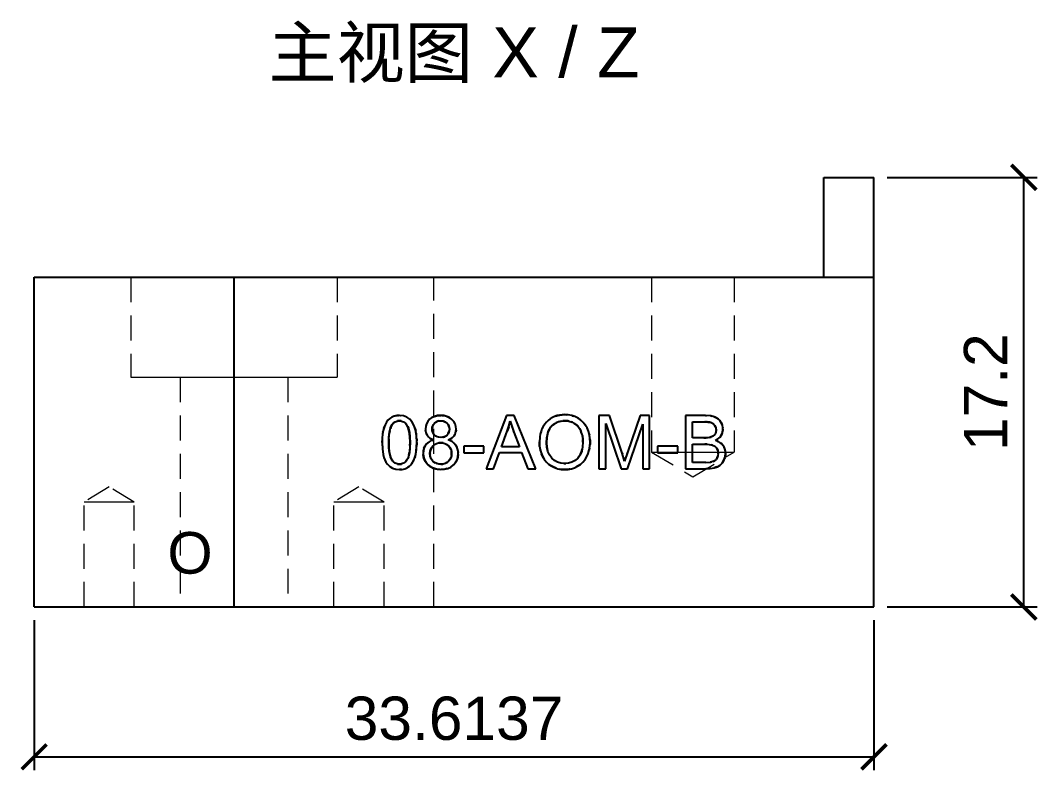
# Model space of a CAD drawing. Header units: millimetres. Extents: x 13 to 450, y 42 to 182.
# Drawn here: x 89.97 to 130.69, y 111.51 to 141.55 of the extents above; entities that cross this region are included whole.
import ezdxf
from ezdxf.enums import TextEntityAlignment as Align

# ---------------------------------------------------------------- set-up
doc = ezdxf.new("R2010")
doc.units = ezdxf.units.MM
doc.linetypes.add('WP_HIDDEN', pattern=[2.3, 1.5, -0.8])
for name, color, linetype, lineweight in [('ANNOTATIONS', 7, 'CONTINUOUS', 18), ('DIMENSIONS', 7, 'CONTINUOUS', 18), ('HIDDEN', 7, 'WP_HIDDEN', 13), ('VISIBLE', 7, 'CONTINUOUS', 25)]:
    doc.layers.add(name, color=color, linetype=linetype, lineweight=lineweight)
doc.styles.add('CJK', font='Arial Unicode.ttf')
doc.styles.add('OpenSansCondensed-Light', font='OpenSansCondensed-Light.ttf')
doc.dimstyles.new('EZDXF', dxfattribs={"dimtxt": 0.25, "dimasz": 0.175, "dimexe": 0.375, "dimexo": 0.125, "dimgap": 0.1, "dimtad": 1, "dimlfac": 100, "dimzin": 12, "dimdsep": 46, "dimtxsty": 'OpenSansCondensed-Light', "dimblk": 'ARCHTICK', "dimcen": 2.5, "dimazin": 3, "dimtfac": 0.5, "dimtmove": 2, "dimatfit": 3})

# ---------------------------------------------------------------- blocks, each defined once
blk = doc.blocks.new('_ARCHTICK')
at = {"color": 0, "linetype": 'BYBLOCK', "const_width": 0.15}
blk.add_lwpolyline([(-0.5, -0.5), (0.5, 0.5)], dxfattribs=at)

msp = doc.modelspace()

# ---------------------------------------------------------------- linework, layer by layer
at = {"layer": 'HIDDEN', "ltscale": 0.666667}
for p, q in [((90.52648, 131.26667), (106.52648, 131.26667)), ((94.40148, 131.26667), (94.40148, 127.26667)), ((102.65148, 131.26667), (102.65148, 127.26667)), ((106.52648, 131.26667), (124.14019, 131.26667)), ((106.52648, 118.06667), (106.52648, 131.26667)), ((115.24019, 131.26667), (115.24019, 124.26667)), ((118.54019, 131.26667), (118.54019, 124.26667)), ((122.14019, 131.26667), (124.14019, 131.26667)), ((96.37648, 127.26667), (96.37648, 118.06667)), ((100.67648, 127.26667), (100.67648, 118.06667)), ((115.24019, 124.26667), (116.89019, 123.27525)), ((116.89019, 123.27525), (118.54019, 124.26667)), ((93.52648, 122.87053), (92.52148, 122.26667)), ((94.53148, 122.26667), (93.52648, 122.87053)), ((103.52648, 122.87053), (102.52148, 122.26667)), ((104.53148, 122.26667), (103.52648, 122.87053)), ((92.52148, 118.06667), (92.52148, 122.26667)), ((94.53148, 118.06667), (94.53148, 122.26667)), ((102.52148, 118.06667), (102.52148, 122.26667)), ((104.53148, 118.06667), (104.53148, 122.26667)), ((90.52648, 118.06667), (106.52648, 118.06667)), ((106.52648, 118.06667), (124.14019, 118.06667))]:
    msp.add_line(p, q, dxfattribs=at)
for points in [[(94.40148, 131.26667), (94.5049, 131.26667), (94.80998, 131.26667), (95.30142, 131.26667), (95.95458, 131.26667), (96.73671, 131.26667), (97.60858, 131.26667), (98.52648, 131.26667), (99.44438, 131.26667), (100.31625, 131.26667), (101.09837, 131.26667), (101.75153, 131.26667), (102.24298, 131.26667), (102.54806, 131.26667), (102.65148, 131.26667)], [(115.24019, 131.26667), (115.28156, 131.26667), (115.40359, 131.26667), (115.60017, 131.26667), (115.86143, 131.26667), (116.17428, 131.26667), (116.52303, 131.26667), (116.89019, 131.26667), (117.25735, 131.26667), (117.6061, 131.26667), (117.91895, 131.26667), (118.18021, 131.26667), (118.37679, 131.26667), (118.49882, 131.26667), (118.54019, 131.26667)], [(94.40148, 127.26667), (94.5049, 127.26667), (94.80998, 127.26667), (95.30142, 127.26667), (95.95458, 127.26667), (96.73671, 127.26667), (97.60858, 127.26667), (98.52648, 127.26667), (99.44438, 127.26667), (100.31625, 127.26667), (101.09837, 127.26667), (101.75153, 127.26667), (102.24298, 127.26667), (102.54806, 127.26667), (102.65148, 127.26667)], [(96.37648, 127.26667), (96.43038, 127.26667), (96.5894, 127.26667), (96.84554, 127.26667), (97.18598, 127.26667), (97.59363, 127.26667), (98.04806, 127.26667), (98.52648, 127.26667), (99.0049, 127.26667), (99.45933, 127.26667), (99.86698, 127.26667), (100.20742, 127.26667), (100.46356, 127.26667), (100.62257, 127.26667), (100.67648, 127.26667)], [(104.54588, 125.30046), (104.62031, 125.45123)], [(104.62477, 125.45826), (104.68812, 125.54245), (104.76128, 125.61294)], [(104.76128, 125.61294), (104.87298, 125.68265), (105.00252, 125.72423)], [(105.06493, 125.51361), (104.96496, 125.47395), (104.88082, 125.40103)], [(105.05708, 125.73272), (105.07748, 125.73477)], [(105.10587, 125.73669), (105.14632, 125.73766)], [(105.14632, 125.73766), (105.19329, 125.73632)], [(105.1998, 125.73591), (105.22839, 125.73345)], [(105.42433, 125.38089), (105.33037, 125.4667), (105.2782, 125.49473), (105.22257, 125.51285)], [(105.22856, 125.73343), (105.34349, 125.71085), (105.44652, 125.66878)], [(105.44652, 125.66878), (105.51232, 125.62759)], [(105.52745, 125.61618), (105.60005, 125.54828)], [(105.6597, 125.47009), (105.74082, 125.31132)], [(106.18759, 125.18947), (106.19801, 125.30087), (106.22928, 125.40302), (106.2814, 125.49593), (106.35436, 125.57959)], [(106.35436, 125.57959), (106.41741, 125.63098)], [(106.55304, 125.42731), (106.4906, 125.34596)], [(106.80103, 125.52303), (106.7075, 125.51249)], [(106.79813, 125.73766), (106.83864, 125.73678)], [(106.90555, 125.50915), (106.80103, 125.52303)], [(106.98563, 125.47427), (106.93284, 125.5001)], [(107.18353, 125.62761), (107.24626, 125.57596)], [(107.24626, 125.57596), (107.32049, 125.49071), (107.37351, 125.39668), (107.40533, 125.29385), (107.41593, 125.18222)], [(109.57968, 125.50563), (109.52015, 125.26536)], [(109.64082, 125.31267), (109.59798, 125.4441)], [(111.03136, 125.46719), (111.10912, 125.5409), (111.19262, 125.60422), (111.28186, 125.65713), (111.37685, 125.69966)], [(111.68591, 125.52058), (111.61916, 125.51104)], [(111.84624, 125.76393), (111.96956, 125.74845)], [(111.91623, 125.50996), (111.89754, 125.51346)], [(112.01713, 125.48146), (111.93472, 125.50596)], [(111.96956, 125.74845), (112.07765, 125.72227)], [(112.14586, 125.41789), (112.07056, 125.45914)], [(112.11183, 125.71126), (112.20591, 125.67351), (112.29596, 125.62599)], [(112.36937, 125.57767), (112.47799, 125.48499)], [(112.51615, 125.44437), (112.51616, 125.44435)], [(117.37787, 125.47713), (117.3007, 125.47807)], [(117.4059, 125.47625), (117.39097, 125.47676)], [(117.42268, 125.47555), (117.42268, 125.47555)], [(117.43866, 125.72835), (117.6107, 125.71297)], [(117.4632, 125.47326), (117.44365, 125.47448)], [(117.49001, 125.47119), (117.49, 125.47119)], [(117.5773, 125.45976), (117.57135, 125.46085)], [(117.65336, 125.70496), (117.74295, 125.68013)], [(117.86879, 125.61721), (117.91489, 125.58185)], [(117.92721, 125.57082), (117.95377, 125.54428)], [(104.45373, 124.71788), (104.463, 124.90188), (104.48335, 125.06485)], [(104.48463, 125.07227), (104.51815, 125.2185)], [(104.7451, 125.03252), (104.72434, 124.79872)], [(104.7859, 125.21809), (104.7615, 125.12449)], [(105.74082, 125.31131), (105.76958, 125.23096)], [(105.80167, 125.11116), (105.81754, 125.0204)], [(106.18939, 125.14378), (106.18759, 125.18947)], [(106.22507, 124.99759), (106.19743, 125.08592)], [(106.45443, 125.19818), (106.46165, 125.12005)], [(106.4642, 125.10807), (106.50193, 125.01421)], [(106.47952, 125.32319), (106.46699, 125.2886)], [(107.0512, 124.95091), (107.10083, 125.01247)], [(107.13907, 125.10534), (107.14764, 125.18367)], [(107.14764, 125.18367), (107.13951, 125.26209)], [(107.40629, 125.08272), (107.38045, 124.99974), (107.33834, 124.92481)], [(107.41593, 125.18222), (107.41444, 125.14195)], [(109.71128, 125.11594), (109.65595, 125.26891)], [(110.74754, 124.67918), (110.76208, 124.86925), (110.79729, 125.04261), (110.85316, 125.19927), (110.92969, 125.33921)], [(112.40255, 125.11769), (112.3313, 125.2424)], [(112.46624, 124.91821), (112.43702, 125.02896)], [(112.57594, 125.36896), (112.65634, 125.23371)], [(112.65634, 125.23371), (112.70764, 125.11208), (112.74533, 124.98305)], [(117.76913, 125.33812), (117.70802, 125.40552)], [(117.7655, 124.96614), (117.80354, 125.04067), (117.81938, 125.13059)], [(117.81937, 125.17294), (117.80144, 125.27018)], [(118.0617, 125.3702), (118.09067, 125.26417)], [(118.08367, 125.07274), (118.06627, 125.01632)], [(118.09387, 125.13072), (118.0887, 125.0962)], [(118.09224, 125.25354), (118.09688, 125.18512)], [(104.66339, 123.7871), (104.61411, 123.85866), (104.5714, 123.94064), (104.50568, 124.13588), (104.46625, 124.37281), (104.45311, 124.65144)], [(105.82337, 124.97508), (105.8373, 124.7819)], [(105.83902, 124.71537), (105.83953, 124.65144)], [(106.23764, 124.97149), (106.23307, 124.98043)], [(106.25302, 124.61779), (106.27594, 124.63908)], [(106.43414, 124.78701), (106.3378, 124.8489), (106.2659, 124.92553)], [(106.2992, 124.65805), (106.36459, 124.70051), (106.43861, 124.73433)], [(106.55159, 124.95164), (106.61527, 124.90273)], [(106.71758, 124.63666), (106.63068, 124.61323), (106.55291, 124.5722)], [(106.62413, 124.89775), (106.69389, 124.86988)], [(106.69852, 124.86864), (106.80393, 124.85592)], [(106.80393, 124.85592), (106.88211, 124.86298)], [(107.0053, 124.59582), (106.89564, 124.63341)], [(106.89798, 124.86637), (106.91551, 124.87101)], [(106.95123, 124.88373), (106.96371, 124.88934)], [(107.17037, 124.78546), (107.10268, 124.75586)], [(107.10268, 124.75586), (107.16111, 124.7342)], [(107.18189, 124.7251), (107.25501, 124.68571), (107.31901, 124.63868)], [(107.3022, 124.88102), (107.25041, 124.83502), (107.18873, 124.79518)], [(112.45845, 124.3702), (112.48233, 124.51009), (112.49029, 124.66449)], [(112.48669, 124.76692), (112.46635, 124.91769)], [(112.75294, 124.94807), (112.77756, 124.75707)], [(117.42915, 124.83743), (117.55443, 124.84912)], [(117.61879, 124.86502), (117.69102, 124.89833)], [(117.6936, 124.89994), (117.7655, 124.96614)], [(117.84873, 124.76091), (117.79958, 124.7341)], [(117.79958, 124.7341), (117.84724, 124.71841)], [(117.99015, 124.88194), (117.93312, 124.82231), (117.8638, 124.77026)], [(117.91074, 124.6913), (117.99272, 124.6421)], [(105.54692, 124.25534), (105.56933, 124.52663)], [(105.80913, 124.23787), (105.77538, 124.08821)], [(105.82903, 124.39451), (105.81127, 124.25072)], [(105.8382, 124.55535), (105.82903, 124.39452)], [(106.10202, 124.21782), (106.10435, 124.27798)], [(106.10307, 124.17725), (106.10202, 124.21782)], [(106.11474, 124.35392), (106.12949, 124.41219)], [(106.16664, 124.50152), (106.20716, 124.56515)], [(107.23013, 124.28683), (107.205, 124.37923)], [(107.45029, 124.46527), (107.48226, 124.37686), (107.49956, 124.28054)], [(107.50184, 124.25101), (107.50295, 124.21057)], [(107.50295, 124.21057), (107.50185, 124.16999)], [(110.77826, 124.36273), (110.75574, 124.49145)], [(110.82727, 124.20338), (110.78233, 124.34577)], [(111.07437, 124.33726), (111.10389, 124.24995), (111.14197, 124.16939), (111.18861, 124.0956), (111.24382, 124.02857)], [(112.74436, 124.34225), (112.70445, 124.20948), (112.64981, 124.0844)], [(112.778, 124.57773), (112.76086, 124.42338)], [(114.22341, 124.09592), (114.25997, 124.20414)], [(115.24019, 124.26667), (115.28156, 124.26667), (115.40359, 124.26667), (115.60017, 124.26667), (115.86143, 124.26667), (116.17428, 124.26667), (116.52303, 124.26667), (116.89019, 124.26667), (117.25735, 124.26667), (117.6061, 124.26667), (117.91895, 124.26667), (118.18021, 124.26667), (118.37679, 124.26667), (118.49882, 124.26667), (118.54019, 124.26667)], [(117.6231, 124.5638), (117.47113, 124.58208)], [(117.76909, 124.50465), (117.67849, 124.5492)], [(117.84744, 124.42593), (117.8031, 124.47723)], [(117.89245, 124.10348), (117.9079, 124.19856)], [(117.90654, 124.25935), (117.89347, 124.32922)], [(118.09616, 124.54122), (118.15343, 124.44561), (118.18799, 124.33919)], [(118.18799, 124.33919), (118.19118, 124.32252)], [(104.86822, 123.92266), (104.96116, 123.83679), (105.01252, 123.80864), (105.06713, 123.79035)], [(105.22551, 123.79039), (105.28015, 123.80876), (105.33152, 123.83704), (105.42449, 123.92334)], [(105.47114, 123.99204), (105.50284, 124.06561), (105.52852, 124.15626)], [(105.62911, 123.79084), (105.53281, 123.69211)], [(105.76267, 124.04742), (105.71795, 123.93579)], [(106.2949, 123.75302), (106.24028, 123.81235)], [(106.37244, 124.17197), (106.37987, 124.12277)], [(106.3856, 124.09846), (106.42325, 124.00029)], [(106.42325, 124.00029), (106.46115, 123.9399)], [(106.5806, 123.83858), (106.6351, 123.81301)], [(106.64729, 123.80842), (106.70539, 123.79177)], [(106.8845, 123.78712), (106.99167, 123.81782)], [(107.17255, 123.97356), (107.20897, 124.04699), (107.23012, 124.12861)], [(107.3648, 123.81142), (107.31007, 123.7523)], [(110.94963, 123.97042), (110.91138, 124.02915)], [(111.12677, 123.78215), (111.04327, 123.85779), (110.96989, 123.94278)], [(111.27234, 123.99958), (111.36987, 123.92066), (111.47727, 123.86248), (111.59452, 123.82505), (111.72165, 123.80836)], [(111.8029, 123.80834), (111.93223, 123.82511), (112.05099, 123.8629), (112.15917, 123.92171), (112.25678, 124.00153)], [(112.64981, 124.0844), (112.59268, 123.98639), (112.52667, 123.89848), (112.4518, 123.82069), (112.36806, 123.753)], [(114.07349, 124.18549), (114.08552, 124.14893)], [(114.08553, 124.14891), (114.11655, 124.0538)], [(114.12295, 124.03398), (114.16241, 123.90892)], [(114.17578, 123.9511), (114.20431, 124.03854)], [(117.63554, 123.87219), (117.70798, 123.8958)], [(117.8048, 123.95776), (117.84936, 124.01184)], [(118.04269, 123.80007), (117.98086, 123.74359)], [(118.07827, 123.84374), (118.05346, 123.81229)], [(118.16572, 124.01091), (118.13676, 123.94155)], [(118.19336, 124.12562), (118.17105, 124.02704)], [(105.14632, 123.56667), (105.00084, 123.58044), (104.87186, 123.62178), (104.75938, 123.69066), (104.66339, 123.7871)], [(105.26464, 123.57551), (105.2319, 123.57117)], [(105.46788, 123.64665), (105.37199, 123.60218), (105.26467, 123.57552)], [(106.80248, 123.56667), (106.7619, 123.56746)], [(107.31007, 123.7523), (107.19612, 123.66505), (107.06416, 123.60526)], [(111.54695, 123.58718), (111.42623, 123.61895)], [(111.92624, 123.57844), (111.90414, 123.5754)], [(112.20143, 123.65881), (112.09494, 123.61784), (111.98501, 123.58883)], [(117.59682, 123.61227), (117.48481, 123.60438)], [(117.7481, 123.63845), (117.61565, 123.61441)], [(117.98086, 123.74359), (117.85735, 123.67431)], [(94.53148, 122.26667), (94.50628, 122.26667), (94.43195, 122.26667), (94.31222, 122.26667), (94.15309, 122.26667), (93.96253, 122.26667), (93.75011, 122.26667), (93.52648, 122.26667), (93.30285, 122.26667), (93.09043, 122.26667), (92.89987, 122.26667), (92.74074, 122.26667), (92.62101, 122.26667), (92.54668, 122.26667), (92.52148, 122.26667)], [(104.53148, 122.26667), (104.50628, 122.26667), (104.43195, 122.26667), (104.31222, 122.26667), (104.15309, 122.26667), (103.96253, 122.26667), (103.75011, 122.26667), (103.52648, 122.26667), (103.30285, 122.26667), (103.09043, 122.26667), (102.89987, 122.26667), (102.74074, 122.26667), (102.62101, 122.26667), (102.54668, 122.26667), (102.52148, 122.26667)], [(94.53148, 118.06667), (94.50628, 118.06667), (94.43195, 118.06667), (94.31222, 118.06667), (94.15309, 118.06667), (93.96253, 118.06667), (93.75011, 118.06667), (93.52648, 118.06667), (93.30285, 118.06667), (93.09043, 118.06667), (92.89987, 118.06667), (92.74074, 118.06667), (92.62101, 118.06667), (92.54668, 118.06667), (92.52148, 118.06667)], [(96.37648, 118.06667), (96.43038, 118.06667), (96.5894, 118.06667), (96.84554, 118.06667), (97.18598, 118.06667), (97.59363, 118.06667), (98.04806, 118.06667), (98.52648, 118.06667), (99.0049, 118.06667), (99.45933, 118.06667), (99.86698, 118.06667), (100.20742, 118.06667), (100.46356, 118.06667), (100.62257, 118.06667), (100.67648, 118.06667)], [(104.53148, 118.06667), (104.50628, 118.06667), (104.43195, 118.06667), (104.31222, 118.06667), (104.15309, 118.06667), (103.96253, 118.06667), (103.75011, 118.06667), (103.52648, 118.06667), (103.30285, 118.06667), (103.09043, 118.06667), (102.89987, 118.06667), (102.74074, 118.06667), (102.62101, 118.06667), (102.54668, 118.06667), (102.52148, 118.06667)]]:
    msp.add_lwpolyline(points, dxfattribs=at)
at = {"layer": 'VISIBLE'}
for p, q in [((122.14019, 131.26667), (122.14019, 135.26667)), ((122.14019, 135.26667), (124.14019, 135.26667)), ((124.14019, 131.26667), (124.14019, 135.26667)), ((90.52648, 118.06667), (90.52648, 131.26667)), ((90.52648, 131.26667), (98.52648, 131.26667)), ((98.52648, 131.26667), (124.14019, 131.26667)), ((98.52648, 118.06667), (98.52648, 131.26667)), ((124.14019, 118.06667), (124.14019, 131.26667)), ((109.43465, 125.72896), (108.61817, 123.60292)), ((109.73775, 125.72896), (109.43465, 125.72896)), ((110.60789, 123.60292), (109.73775, 125.72896)), ((113.55766, 125.72896), (113.13419, 125.72896)), ((113.13419, 125.72896), (113.13419, 123.60292)), ((114.06089, 124.22362), (113.55766, 125.72896)), ((114.78455, 125.72896), (114.27552, 124.24973)), ((115.16306, 125.72896), (114.78455, 125.72896)), ((115.16306, 123.60292), (115.16306, 125.72896)), ((117.39207, 125.72896), (116.59444, 125.72896)), ((116.59444, 125.72896), (116.59444, 123.60292)), ((116.87579, 124.83562), (116.87579, 125.47807)), ((116.87579, 125.47807), (117.3007, 125.47807)), ((109.23162, 124.47596), (109.46511, 125.09956)), ((109.7305, 125.06475), (109.95239, 124.47596)), ((113.40539, 123.60292), (113.40539, 125.41281)), ((113.40539, 125.41281), (114.02028, 123.60292)), ((114.27407, 123.60292), (114.89187, 125.38236)), ((114.89187, 125.38236), (114.89187, 123.60292)), ((117.33551, 124.83562), (116.87579, 124.83562)), ((108.52971, 124.50352), (107.72773, 124.50352)), ((107.72773, 124.50352), (107.72773, 124.24102)), ((107.72773, 124.24102), (108.52971, 124.24102)), ((108.52971, 124.24102), (108.52971, 124.50352)), ((108.91692, 123.60292), (109.15041, 124.24682)), ((109.15041, 124.24682), (110.0394, 124.24682)), ((109.95239, 124.47596), (109.23162, 124.47596)), ((110.0394, 124.24682), (110.28739, 123.60292)), ((116.28409, 124.50352), (115.48212, 124.50352)), ((115.48212, 124.50352), (115.48212, 124.24102)), ((115.48212, 124.24102), (116.28409, 124.24102)), ((116.28409, 124.24102), (116.28409, 124.50352)), ((116.87579, 123.85381), (116.87579, 124.58473)), ((116.87579, 124.58473), (117.36742, 124.58473)), ((117.40512, 123.85381), (116.87579, 123.85381)), ((108.61817, 123.60292), (108.91692, 123.60292)), ((110.28739, 123.60292), (110.60789, 123.60292)), ((113.13419, 123.60292), (113.40539, 123.60292)), ((114.02028, 123.60292), (114.27407, 123.60292)), ((114.89187, 123.60292), (115.16306, 123.60292)), ((116.59444, 123.60292), (117.40512, 123.60292)), ((90.52648, 118.06667), (98.52648, 118.06667)), ((98.52648, 118.06667), (124.14019, 118.06667))]:
    msp.add_line(p, q, dxfattribs=at)
for points in [[(104.76128, 125.61294), (104.68877, 125.54318), (104.62617, 125.46044), (104.57352, 125.36527), (104.5307, 125.25836)], [(104.62031, 125.45123), (104.62477, 125.45826)], [(105.14632, 125.73766), (105.03649, 125.73005), (104.93527, 125.70688), (104.84335, 125.66785), (104.76128, 125.61294)], [(104.85627, 125.3693), (104.91417, 125.43565), (104.98157, 125.48343), (105.05817, 125.51209), (105.14342, 125.52158)], [(105.00252, 125.72423), (105.05708, 125.73272)], [(105.14342, 125.52158), (105.06493, 125.51361)], [(105.07748, 125.73477), (105.10587, 125.73669)], [(105.22257, 125.51285), (105.14342, 125.52158)], [(105.14342, 125.52158), (105.23135, 125.51071), (105.31187, 125.478), (105.38443, 125.42378), (105.44869, 125.349)], [(105.44652, 125.66878), (105.30639, 125.72056), (105.14632, 125.73766)], [(105.19329, 125.73632), (105.1998, 125.73591)], [(105.22839, 125.73345), (105.22856, 125.73343)], [(105.6597, 125.47009), (105.56447, 125.58455), (105.44652, 125.66878)], [(105.51232, 125.62759), (105.52745, 125.61618)], [(105.60005, 125.54828), (105.6597, 125.47009)], [(105.79167, 125.15394), (105.73514, 125.32523), (105.6597, 125.47009)], [(106.35436, 125.57959), (106.28158, 125.49618), (106.22924, 125.40294), (106.19792, 125.30043), (106.18759, 125.18947)], [(106.79813, 125.73766), (106.66878, 125.72814), (106.55085, 125.69891), (106.4457, 125.64939), (106.35436, 125.57959)], [(106.41741, 125.63098), (106.49864, 125.67765), (106.58917, 125.71099), (106.68901, 125.73099), (106.79813, 125.73766)], [(106.45443, 125.19818), (106.46059, 125.2625), (106.47911, 125.32223), (106.50998, 125.37721), (106.55304, 125.42731)], [(106.55304, 125.42731), (106.60558, 125.46922), (106.66455, 125.49918), (106.72978, 125.51709), (106.80103, 125.52303)], [(106.7075, 125.51249), (106.62461, 125.48059), (106.55304, 125.42731)], [(107.24626, 125.57596), (107.15364, 125.64731), (107.04734, 125.69797), (106.92839, 125.7279), (106.79813, 125.73766)], [(106.80103, 125.52303), (106.87175, 125.51695), (106.93667, 125.49861), (106.99557, 125.46798), (107.0483, 125.42514)], [(106.83864, 125.73678), (106.93637, 125.7266), (107.02643, 125.70501), (107.10881, 125.67201), (107.18353, 125.62761)], [(106.93284, 125.5001), (106.90555, 125.50915)], [(107.0483, 125.42514), (106.98563, 125.47427)], [(107.13951, 125.26209), (107.10656, 125.34943), (107.0483, 125.42514)], [(107.0483, 125.42514), (107.09174, 125.37337), (107.12283, 125.31576), (107.14146, 125.25246), (107.14764, 125.18367)], [(107.41593, 125.18222), (107.40539, 125.29354), (107.37347, 125.39677), (107.32022, 125.49109), (107.24626, 125.57596)], [(109.46511, 125.09956), (109.53067, 125.30164), (109.57968, 125.50563)], [(109.59798, 125.4441), (109.57968, 125.50563)], [(109.57968, 125.50563), (109.7305, 125.06475)], [(111.03136, 125.46719), (110.96236, 125.38558), (110.90303, 125.29638), (110.85355, 125.20015), (110.81391, 125.09757), (110.78387, 124.98937), (110.76307, 124.87631), (110.74711, 124.63839)], [(110.92969, 125.33921), (111.03136, 125.46719)], [(111.76517, 125.76667), (111.55535, 125.74879), (111.45575, 125.72585), (111.36044, 125.69322), (111.26993, 125.65084), (111.18469, 125.59882), (111.10509, 125.53746), (111.03136, 125.46719)], [(111.25252, 125.31927), (111.36491, 125.40872), (111.4888, 125.47321), (111.62317, 125.51178), (111.76662, 125.52448)], [(111.61916, 125.51104), (111.51885, 125.4844), (111.4243, 125.44356), (111.33552, 125.38851), (111.25252, 125.31927)], [(111.37685, 125.69966), (111.56176, 125.74991), (111.76517, 125.76667)], [(111.76662, 125.52448), (111.68591, 125.52058)], [(112.29596, 125.62599), (112.17363, 125.68775), (112.04395, 125.73179), (111.90756, 125.75802), (111.76517, 125.76667)], [(111.76517, 125.76667), (111.84624, 125.76393)], [(111.89754, 125.51346), (111.76662, 125.52448)], [(111.76662, 125.52448), (111.86876, 125.51787), (111.96622, 125.49793), (112.05868, 125.46458), (112.14586, 125.41789)], [(111.93472, 125.50596), (111.91623, 125.50996)], [(111.96956, 125.74845), (111.96956, 125.74845)], [(112.07056, 125.45914), (112.01713, 125.48146)], [(112.07765, 125.72227), (112.11183, 125.71126)], [(112.3313, 125.2424), (112.24717, 125.33935), (112.14586, 125.41789)], [(112.14586, 125.41789), (112.2254, 125.35903), (112.2948, 125.2892), (112.35387, 125.20863), (112.40255, 125.11769)], [(112.65634, 125.23371), (112.58763, 125.35212), (112.50446, 125.45736), (112.40706, 125.54878), (112.29596, 125.62599)], [(112.29596, 125.62599), (112.36937, 125.57767)], [(112.47799, 125.48499), (112.51615, 125.44437)], [(112.51616, 125.44435), (112.57594, 125.36896)], [(117.3007, 125.47807), (117.493, 125.47092), (117.62411, 125.44834)], [(117.39097, 125.47676), (117.37787, 125.47713)], [(117.78291, 125.66443), (117.70151, 125.69316), (117.60877, 125.71329), (117.39207, 125.72896)], [(117.39207, 125.72896), (117.43866, 125.72835)], [(117.42268, 125.47555), (117.4059, 125.47625)], [(117.44365, 125.47448), (117.42268, 125.47555)], [(117.49, 125.47119), (117.4632, 125.47326)], [(117.57135, 125.46085), (117.49001, 125.47119)], [(117.62411, 125.44834), (117.5773, 125.45976)], [(117.6107, 125.71297), (117.65336, 125.70496)], [(117.70802, 125.40552), (117.62411, 125.44834)], [(117.62411, 125.44834), (117.70747, 125.40594), (117.76913, 125.33812)], [(117.74295, 125.68013), (117.78291, 125.66443)], [(118.01349, 125.46574), (117.96783, 125.52844), (117.91411, 125.58253), (117.85241, 125.62787), (117.78291, 125.66443)], [(117.78291, 125.66443), (117.86879, 125.61721)], [(117.91489, 125.58185), (117.92721, 125.57082)], [(117.95377, 125.54428), (118.01349, 125.46574)], [(118.09688, 125.18512), (118.09165, 125.2577), (118.07597, 125.32874), (118.04987, 125.39812), (118.01349, 125.46574)], [(118.01349, 125.46574), (118.0617, 125.3702)], [(104.5307, 125.25836), (104.49547, 125.12829), (104.47136, 124.98251), (104.45753, 124.82296), (104.45311, 124.65144)], [(104.48335, 125.06485), (104.48463, 125.07227)], [(104.51815, 125.2185), (104.5307, 125.25836)], [(104.5307, 125.25836), (104.54588, 125.30046)], [(104.7214, 124.65144), (104.72817, 124.86947), (104.75059, 125.06728), (104.79215, 125.23709), (104.8212, 125.30853), (104.85627, 125.3693)], [(104.7615, 125.12449), (104.7451, 125.03252)], [(104.85627, 125.3693), (104.81788, 125.30153), (104.7859, 125.21809)], [(104.88082, 125.40103), (104.85627, 125.3693)], [(105.44869, 125.349), (105.42433, 125.38089)], [(105.57124, 124.65144), (105.56358, 124.89191), (105.5406, 125.08832), (105.50231, 125.24069), (105.44869, 125.349)], [(105.44869, 125.349), (105.48082, 125.29332), (105.50733, 125.2259), (105.54503, 125.06165), (105.56519, 124.86725), (105.57124, 124.65144)], [(105.74082, 125.31132), (105.74082, 125.31131)], [(105.76958, 125.23096), (105.79167, 125.15394)], [(105.83953, 124.65144), (105.82816, 124.92884), (105.79167, 125.15394)], [(105.79167, 125.15394), (105.80167, 125.11116)], [(105.81754, 125.0204), (105.82337, 124.97508)], [(106.18759, 125.18947), (106.19244, 125.11566), (106.20707, 125.04695), (106.23156, 124.98353), (106.2659, 124.92553)], [(106.19743, 125.08592), (106.18939, 125.14378)], [(106.46699, 125.2886), (106.45443, 125.19818)], [(106.55159, 124.95164), (106.50903, 125.00302), (106.47863, 125.06137), (106.46045, 125.12651), (106.45443, 125.19818)], [(106.46165, 125.12005), (106.4642, 125.10807)], [(106.4906, 125.34596), (106.47952, 125.32319)], [(106.50193, 125.01421), (106.55159, 124.95164)], [(107.14764, 125.18367), (107.14163, 125.11757), (107.12354, 125.05663), (107.09336, 125.00104), (107.0512, 124.95091)], [(107.10083, 125.01247), (107.13907, 125.10534)], [(107.33834, 124.92481), (107.37234, 124.98206), (107.39661, 125.04414), (107.41112, 125.11091), (107.41593, 125.18222)], [(107.41444, 125.14195), (107.40629, 125.08272)], [(109.52015, 125.26536), (109.46511, 125.09956)], [(109.65595, 125.26891), (109.64082, 125.31267)], [(109.7305, 125.06475), (109.71128, 125.11594)], [(111.25252, 125.31927), (111.20204, 125.26367), (111.1583, 125.19949), (111.091, 125.04536), (111.05062, 124.85687), (111.03716, 124.63404)], [(111.03716, 124.63404), (111.04871, 124.84168), (111.08616, 125.02947), (111.11584, 125.11392), (111.15333, 125.19091), (111.19888, 125.25961), (111.25252, 125.31927)], [(112.43702, 125.02896), (112.40255, 125.11769)], [(112.40255, 125.11769), (112.44135, 125.01544), (112.46875, 124.90552), (112.48497, 124.78837), (112.49029, 124.66449)], [(112.78034, 124.66304), (112.77281, 124.81616), (112.74987, 124.96278), (112.71111, 125.10219), (112.65634, 125.23371)], [(117.81989, 125.15177), (117.80634, 125.04971), (117.7655, 124.96614)], [(117.80144, 125.27018), (117.76913, 125.33812)], [(117.76913, 125.33812), (117.80722, 125.25119), (117.81989, 125.15177)], [(117.81989, 125.15177), (117.81937, 125.17294)], [(117.81938, 125.13059), (117.81989, 125.15177)], [(118.02292, 124.92843), (118.07837, 125.05271), (118.09688, 125.18512)], [(118.06627, 125.01632), (118.02292, 124.92843)], [(118.0887, 125.0962), (118.08367, 125.07274)], [(118.09067, 125.26417), (118.09224, 125.25354)], [(118.09688, 125.18512), (118.09387, 125.13072)], [(104.45311, 124.65144), (104.45373, 124.71788)], [(104.45311, 124.65144), (104.46374, 124.39895), (104.4989, 124.1651), (104.52732, 124.05753), (104.56386, 123.95777), (104.60909, 123.86717), (104.66339, 123.7871)], [(104.72434, 124.79872), (104.7214, 124.65144)], [(104.7214, 124.65144), (104.72906, 124.41156), (104.75204, 124.21546), (104.79033, 124.06314), (104.84395, 123.9546)], [(104.84395, 123.9546), (104.81185, 124.01039), (104.78535, 124.07783), (104.74764, 124.24192), (104.72746, 124.436), (104.7214, 124.65144)], [(105.57124, 124.65144), (105.56517, 124.43638), (105.54497, 124.24262), (105.50726, 124.07869), (105.48077, 124.01122), (105.44869, 123.95533)], [(105.56933, 124.52663), (105.57124, 124.65144)], [(105.76267, 124.04742), (105.79754, 124.17716), (105.82143, 124.32229), (105.83515, 124.48097), (105.83953, 124.65144)], [(105.8373, 124.7819), (105.83902, 124.71537)], [(105.83953, 124.65144), (105.8382, 124.55535)], [(106.50664, 124.75586), (106.41575, 124.7252), (106.33525, 124.68321), (106.26561, 124.62983), (106.20716, 124.56515)], [(106.20716, 124.56515), (106.25302, 124.61779)], [(106.23307, 124.98043), (106.22507, 124.99759)], [(106.2659, 124.92553), (106.23764, 124.97149)], [(106.2659, 124.92553), (106.31066, 124.87326), (106.36588, 124.82755), (106.43132, 124.78843), (106.50664, 124.75586)], [(106.27594, 124.63908), (106.2992, 124.65805)], [(106.50664, 124.75586), (106.43414, 124.78701)], [(106.43861, 124.73433), (106.50664, 124.75586)], [(106.49141, 124.52092), (106.55596, 124.57425), (106.62858, 124.6124), (106.70896, 124.6352), (106.79668, 124.64274)], [(106.80393, 124.85592), (106.73034, 124.86184), (106.66358, 124.87973), (106.60393, 124.90968), (106.55159, 124.95164)], [(106.61527, 124.90273), (106.62413, 124.89775)], [(106.69389, 124.86988), (106.69852, 124.86864)], [(106.79668, 124.64274), (106.71758, 124.63666)], [(106.89564, 124.63341), (106.79668, 124.64274)], [(106.79668, 124.64274), (106.88656, 124.63511), (106.96912, 124.61205), (107.04393, 124.57344), (107.11066, 124.51947)], [(107.0512, 124.95091), (106.99949, 124.90929), (106.94091, 124.87957), (106.87564, 124.86181), (106.80393, 124.85592)], [(106.88211, 124.86298), (106.89798, 124.86637)], [(106.91551, 124.87101), (106.95123, 124.88373)], [(106.96371, 124.88934), (107.0512, 124.95091)], [(107.10268, 124.75586), (107.17612, 124.78842), (107.24006, 124.82742), (107.29421, 124.87289), (107.33834, 124.92481)], [(107.4007, 124.54992), (107.34335, 124.61647), (107.27431, 124.673), (107.19392, 124.71944), (107.10268, 124.75586)], [(107.16111, 124.7342), (107.18189, 124.7251)], [(107.18873, 124.79518), (107.17037, 124.78546)], [(107.33834, 124.92481), (107.3022, 124.88102)], [(107.31901, 124.63868), (107.4007, 124.54992)], [(110.74711, 124.63839), (110.74754, 124.67918)], [(110.74711, 124.63839), (110.7547, 124.5005), (110.77755, 124.3658), (110.81569, 124.23471), (110.86893, 124.1076)], [(110.75574, 124.49145), (110.74711, 124.63839)], [(111.03716, 124.63404), (111.04646, 124.4783), (111.07437, 124.33726)], [(111.24382, 124.02857), (111.15156, 124.15247), (111.08681, 124.29648), (111.0492, 124.458), (111.03716, 124.63404)], [(112.49029, 124.66449), (112.47857, 124.47899), (112.44164, 124.30916), (112.37742, 124.15864), (112.28508, 124.03074)], [(112.46635, 124.91769), (112.46624, 124.91821)], [(112.49029, 124.66449), (112.48669, 124.76692)], [(112.64981, 124.0844), (112.70743, 124.21771), (112.74824, 124.35907), (112.77241, 124.50777), (112.78034, 124.66304)], [(112.74533, 124.98305), (112.75294, 124.94807)], [(112.77756, 124.75707), (112.78034, 124.66304)], [(112.78034, 124.66304), (112.778, 124.57773)], [(117.6038, 124.86027), (117.49439, 124.84162), (117.33551, 124.83562)], [(117.33551, 124.83562), (117.42915, 124.83743)], [(117.55443, 124.84912), (117.6038, 124.86027)], [(117.7655, 124.96614), (117.69773, 124.90259), (117.6038, 124.86027)], [(117.6038, 124.86027), (117.61879, 124.86502)], [(117.69102, 124.89833), (117.6936, 124.89994)], [(117.79958, 124.7341), (117.9297, 124.81932), (117.98102, 124.8709), (118.02292, 124.92843)], [(118.09616, 124.54122), (118.03837, 124.60473), (117.96944, 124.65807), (117.88969, 124.70118), (117.79958, 124.7341)], [(117.84724, 124.71841), (117.91074, 124.6913)], [(117.8638, 124.77026), (117.84873, 124.76091)], [(118.02292, 124.92843), (117.99015, 124.88194)], [(117.99272, 124.6421), (118.04841, 124.59521), (118.09616, 124.54122)], [(105.52852, 124.15626), (105.54692, 124.25534)], [(105.81127, 124.25072), (105.80913, 124.23787)], [(105.82903, 124.39452), (105.82903, 124.39451)], [(106.20716, 124.56515), (106.16091, 124.49045), (106.12802, 124.4074), (106.10847, 124.31636), (106.10202, 124.21782)], [(106.10202, 124.21782), (106.11389, 124.08535), (106.15003, 123.96291), (106.21061, 123.85183), (106.2949, 123.75302)], [(106.10435, 124.27798), (106.11474, 124.35392)], [(106.12949, 124.41219), (106.16664, 124.50152)], [(106.49141, 124.52092), (106.43843, 124.4562), (106.40059, 124.38387), (106.37788, 124.30393), (106.37032, 124.21637)], [(106.37032, 124.21637), (106.37781, 124.30354), (106.40048, 124.38361), (106.43841, 124.45616), (106.49141, 124.52092)], [(106.37032, 124.21637), (106.37244, 124.17197)], [(106.42325, 124.00029), (106.38356, 124.10645), (106.37032, 124.21637)], [(106.55291, 124.5722), (106.49141, 124.52092)], [(107.11066, 124.51947), (107.0053, 124.59582)], [(107.205, 124.37923), (107.16574, 124.45346), (107.11066, 124.51947)], [(107.11066, 124.51947), (107.16558, 124.4537), (107.20487, 124.37956), (107.22835, 124.2974), (107.2361, 124.20767)], [(107.2361, 124.20767), (107.22857, 124.1194), (107.20579, 124.03871), (107.16764, 123.96602), (107.11428, 123.90167)], [(107.23012, 124.12861), (107.2361, 124.20767)], [(107.2361, 124.20767), (107.23013, 124.28683)], [(107.31007, 123.7523), (107.39424, 123.85025), (107.45483, 123.95992), (107.49104, 124.08044), (107.50295, 124.21057)], [(107.50295, 124.21057), (107.49664, 124.30511), (107.47757, 124.3934), (107.44559, 124.47511), (107.4007, 124.54992)], [(107.4007, 124.54992), (107.45029, 124.46527)], [(107.49956, 124.28054), (107.50184, 124.25101)], [(110.78233, 124.34577), (110.77826, 124.36273)], [(110.86893, 124.1076), (110.82727, 124.20338)], [(112.28508, 124.03074), (112.34256, 124.10272), (112.39061, 124.18329), (112.42924, 124.27245), (112.45845, 124.3702)], [(112.76086, 124.42338), (112.74436, 124.34225)], [(114.16241, 123.90892), (114.06089, 124.22362)], [(114.06089, 124.22362), (114.07349, 124.18549)], [(114.27552, 124.24973), (114.16241, 123.90892)], [(114.25997, 124.20414), (114.27552, 124.24973)], [(117.47113, 124.58208), (117.36742, 124.58473)], [(117.36742, 124.58473), (117.5447, 124.57607), (117.67849, 124.5492)], [(117.67849, 124.5492), (117.6231, 124.5638)], [(117.67849, 124.5492), (117.77469, 124.50066), (117.84744, 124.42593)], [(117.8031, 124.47723), (117.76909, 124.50465)], [(117.89347, 124.32922), (117.84744, 124.42593)], [(117.84744, 124.42593), (117.89316, 124.33026), (117.90835, 124.21927)], [(117.90835, 124.21927), (117.89786, 124.12385), (117.86629, 124.04017)], [(117.90835, 124.21927), (117.90654, 124.25935)], [(117.9079, 124.19856), (117.90835, 124.21927)], [(118.19985, 124.21927), (118.19343, 124.30858), (118.17404, 124.3922), (118.1416, 124.46983), (118.09616, 124.54122)], [(118.13676, 123.94155), (118.1841, 124.07527), (118.19985, 124.21927)], [(118.18799, 124.33919), (118.18799, 124.33919)], [(118.19118, 124.32252), (118.19985, 124.21927)], [(118.19985, 124.21927), (118.19336, 124.12562)], [(104.84395, 123.9546), (104.86822, 123.92266)], [(105.14632, 123.7813), (105.05959, 123.79224), (104.97996, 123.82511), (104.90798, 123.87956), (104.84395, 123.9546)], [(105.06713, 123.79035), (105.14632, 123.7813)], [(105.44869, 123.95533), (105.38467, 123.87999), (105.31269, 123.82531), (105.23306, 123.79228), (105.14632, 123.7813)], [(105.14632, 123.7813), (105.22551, 123.79039)], [(105.42449, 123.92334), (105.44869, 123.95533)], [(105.44869, 123.95533), (105.47114, 123.99204)], [(105.53281, 123.69211), (105.60527, 123.76218), (105.66772, 123.84513), (105.72015, 123.94044), (105.76267, 124.04742)], [(105.71795, 123.93579), (105.62911, 123.79084)], [(105.77538, 124.08821), (105.76267, 124.04742)], [(106.24028, 123.81235), (106.18437, 123.89326), (106.14287, 123.98105), (106.11577, 124.07571), (106.10307, 124.17725)], [(106.37987, 124.12277), (106.3856, 124.09846)], [(106.5806, 123.83858), (106.48907, 123.90763), (106.42325, 124.00029)], [(106.46115, 123.9399), (106.51477, 123.88365), (106.5806, 123.83858)], [(106.80539, 123.7813), (106.68902, 123.79562), (106.5806, 123.83858)], [(106.6351, 123.81301), (106.64729, 123.80842)], [(106.70539, 123.79177), (106.80539, 123.7813)], [(107.11428, 123.90167), (107.04918, 123.84893), (106.97576, 123.81124), (106.89434, 123.78874), (106.80539, 123.7813)], [(106.99167, 123.81782), (107.05627, 123.85367), (107.11428, 123.90167)], [(107.11428, 123.90167), (107.17255, 123.97356)], [(107.50185, 124.16999), (107.48909, 124.07065), (107.46199, 123.97777), (107.42056, 123.89136), (107.3648, 123.81142)], [(110.86893, 124.1076), (110.93679, 123.9891), (111.01933, 123.88325), (111.1163, 123.79066), (111.22714, 123.71169)], [(110.91138, 124.02915), (110.86893, 124.1076)], [(110.96989, 123.94278), (110.94963, 123.97042)], [(111.24382, 124.02857), (111.27234, 123.99958)], [(111.76227, 123.8074), (111.61419, 123.82099), (111.4773, 123.86246), (111.35343, 123.93201), (111.24382, 124.02857)], [(111.72165, 123.80836), (111.76227, 123.8074)], [(112.28508, 124.03074), (112.17556, 123.93311), (112.05091, 123.86287), (111.9125, 123.82107), (111.76227, 123.8074)], [(111.76227, 123.8074), (111.8029, 123.80834)], [(112.25678, 124.00153), (112.28508, 124.03074)], [(112.28001, 123.69791), (112.39305, 123.77143), (112.49265, 123.86073), (112.57831, 123.96532), (112.64981, 124.0844)], [(114.08552, 124.14893), (114.08553, 124.14891)], [(114.11655, 124.0538), (114.12295, 124.03398)], [(114.16241, 123.90892), (114.17578, 123.9511)], [(114.20431, 124.03854), (114.22341, 124.09592)], [(117.40512, 123.85381), (117.59655, 123.86396)], [(117.75898, 123.92197), (117.68559, 123.88711), (117.59655, 123.86396)], [(117.59655, 123.86396), (117.63554, 123.87219)], [(117.70798, 123.8958), (117.75898, 123.92197)], [(117.86629, 124.04017), (117.81849, 123.97188), (117.75898, 123.92197)], [(117.75898, 123.92197), (117.8048, 123.95776)], [(117.84936, 124.01184), (117.86629, 124.04017)], [(117.86629, 124.04017), (117.89245, 124.10348)], [(117.98086, 123.74359), (118.0665, 123.82821), (118.13676, 123.94155)], [(118.05346, 123.81229), (118.04269, 123.80007)], [(118.13676, 123.94155), (118.07827, 123.84374)], [(118.17105, 124.02704), (118.16572, 124.01091)], [(104.66339, 123.7871), (104.75963, 123.69047), (104.87327, 123.62114), (105.00289, 123.58004), (105.14632, 123.56667)], [(105.14632, 123.56667), (105.25675, 123.57432), (105.35842, 123.59762), (105.45063, 123.63688), (105.53281, 123.69211)], [(105.2319, 123.57117), (105.14632, 123.56667)], [(105.26467, 123.57552), (105.26464, 123.57551)], [(105.53281, 123.69211), (105.46788, 123.64665)], [(106.2949, 123.75302), (106.40017, 123.67073), (106.52088, 123.61229), (106.65558, 123.57785), (106.80248, 123.56667)], [(106.7619, 123.56746), (106.62519, 123.58332), (106.50179, 123.61954), (106.3917, 123.6761), (106.2949, 123.75302)], [(106.80248, 123.56667), (106.94937, 123.57781), (107.08406, 123.61211), (107.20478, 123.67031), (107.31007, 123.7523)], [(107.06416, 123.60526), (106.93965, 123.57632), (106.80248, 123.56667)], [(106.80539, 123.7813), (106.8845, 123.78712)], [(111.22714, 123.71169), (111.12677, 123.78215)], [(111.22714, 123.71169), (111.34997, 123.64796), (111.48083, 123.60256), (111.61901, 123.57555), (111.76372, 123.56667)], [(111.42623, 123.61895), (111.32414, 123.65953), (111.22714, 123.71169)], [(111.76372, 123.56667), (111.65308, 123.57179), (111.54695, 123.58718)], [(111.76372, 123.56667), (111.89945, 123.57482), (112.03107, 123.59942), (112.15807, 123.64052), (112.28001, 123.69791)], [(111.90414, 123.5754), (111.76372, 123.56667)], [(111.98501, 123.58883), (111.92624, 123.57844)], [(112.28001, 123.69791), (112.20143, 123.65881)], [(112.36806, 123.753), (112.28001, 123.69791)], [(117.40512, 123.60292), (117.59082, 123.61164), (117.7481, 123.63845)], [(117.48481, 123.60438), (117.40512, 123.60292)], [(117.61565, 123.61441), (117.59682, 123.61227)], [(117.7481, 123.63845), (117.87586, 123.68232), (117.98086, 123.74359)], [(117.85735, 123.67431), (117.7481, 123.63845)]]:
    msp.add_lwpolyline(points, dxfattribs=at)

# ---------------------------------------------------------------- texts
at = {"layer": 'ANNOTATIONS', "style": 'CJK'}
msp.add_text('主视图 X / Z', height=2, dxfattribs=at).set_placement((107.33333, 139.26667), align=Align.CENTER)
msp.add_text('O', height=1.66667, dxfattribs=at).set_placement((95.85981, 119.4))

# ---------------------------------------------------------------- dimensions: what is measured, and where the dimension line sits
at = {"layer": 'DIMENSIONS'}
msp.add_linear_dim(base=(130.14019, 118.06667), p1=(124.14019, 118.06667), p2=(124.14019, 135.26667), angle=90, dimstyle='EZDXF', override={"dimtxt": 1.733333, "dimasz": 1, "dimexe": 0.533333, "dimexo": 0.533333, "dimgap": 0.666667, "dimdec": 4, "dimlfac": 1, "dimzin": 8, "dimtxsty": 'CJK', "dimclrd": 7, "dimclre": 7, "dimclrt": 7}, dxfattribs=at).render()
msp.add_linear_dim(base=(90.52648, 112.06667), p1=(90.52648, 118.06667), p2=(124.14019, 118.06667), dimstyle='EZDXF', override={"dimtxt": 1.733333, "dimasz": 1, "dimexe": 0.533333, "dimexo": 0.533333, "dimgap": 0.666667, "dimdec": 4, "dimlfac": 1, "dimzin": 8, "dimtxsty": 'CJK', "dimclrd": 7, "dimclre": 7, "dimclrt": 7}, dxfattribs=at).render()

doc.saveas('drawing.dxf')
